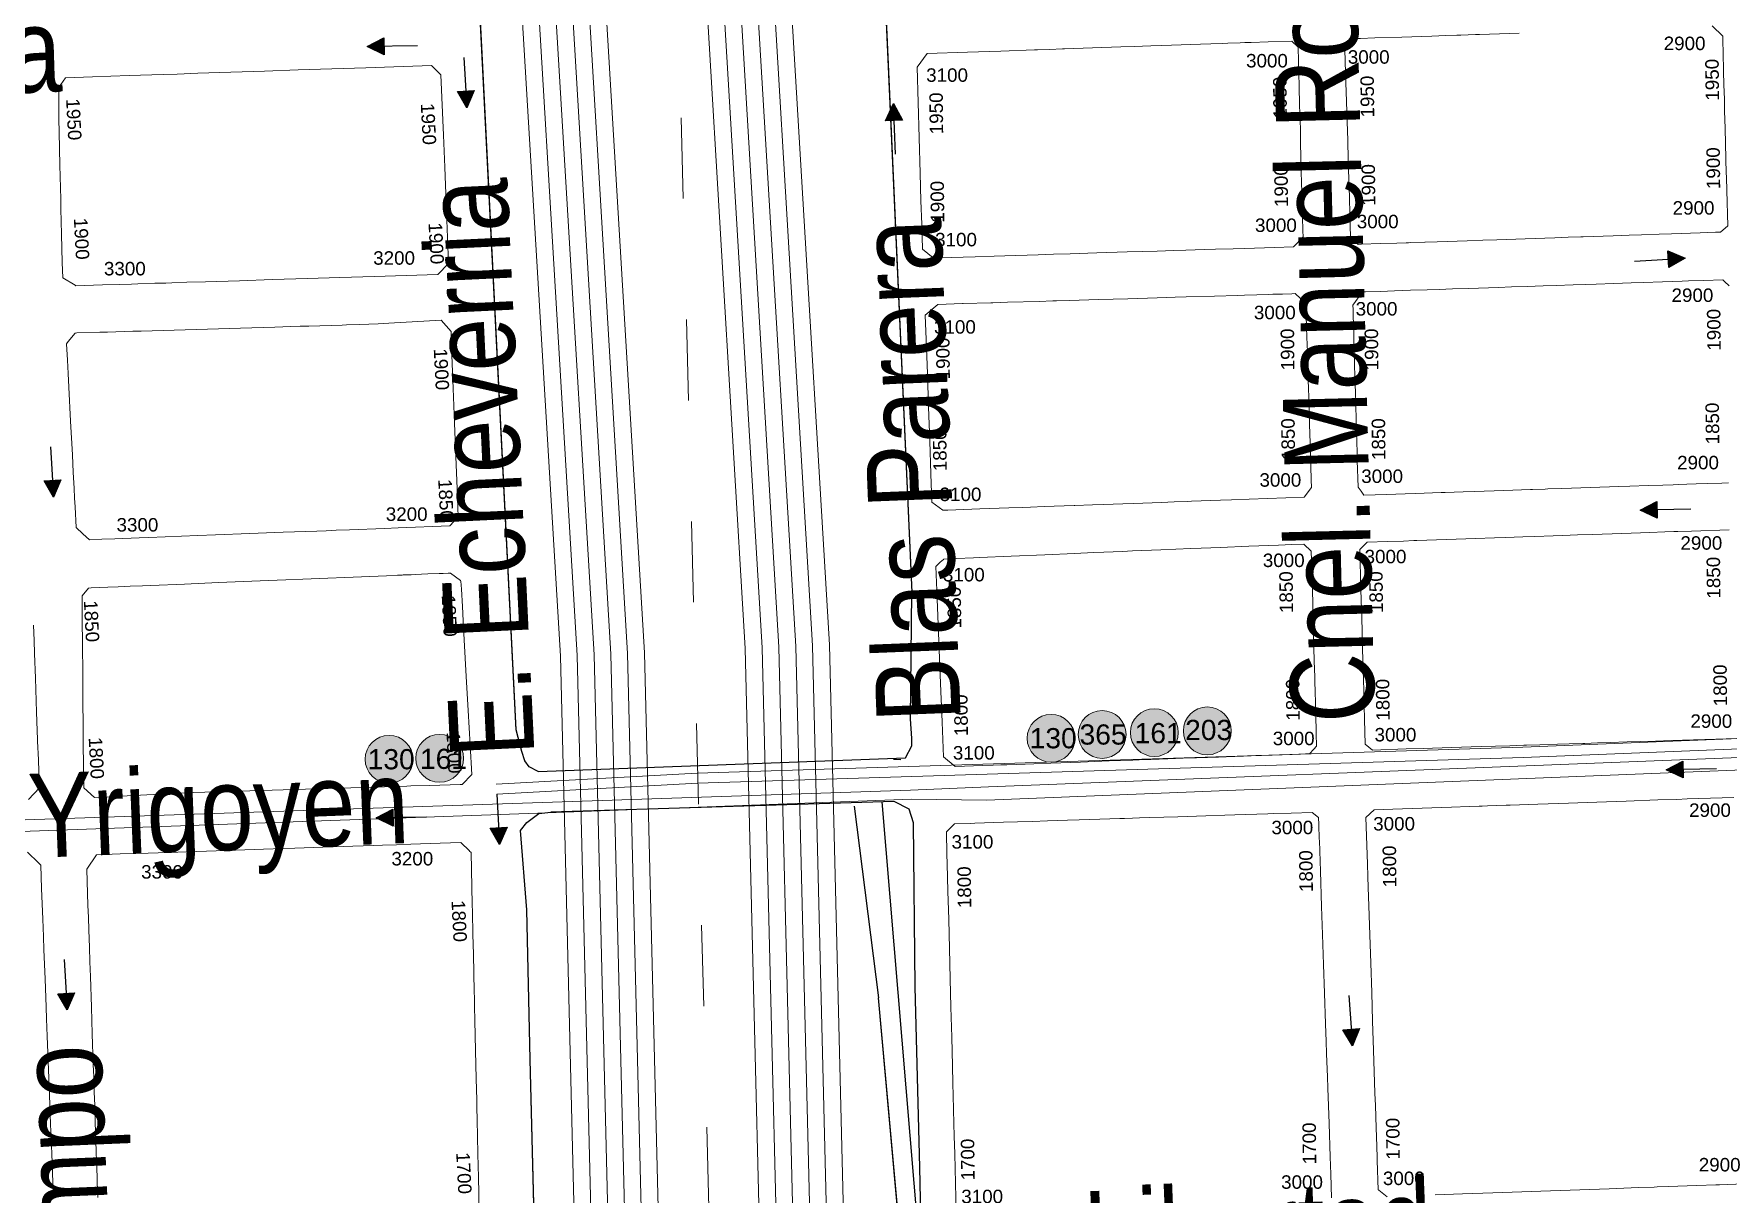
# Model space of a CAD drawing. Header units: millimetres. Extents: x 11558 to 23675, y 49449 to 61482.
# Drawn here: x 17363 to 17866, y 55278 to 55623 of the extents above; entities that cross this region are included whole.
import ezdxf

# ---------------------------------------------------------------- set-up
doc = ezdxf.new("R2010")
doc.units = ezdxf.units.MM
doc.linetypes.add('ACAD_ISO03W100', pattern=[30, 12, -18])
for name, color, linetype in [('0. autopistas', 254, 'Continuous'), ('0. plano base - nombres calles', 22, 'Continuous'), ('0. Plano Base - PLANO', 254, 'Continuous'), ('0. Plano base - sentido calles', 253, 'Continuous'), ('0.BARRIOS - DIVISIÓN', 12, 'ACAD_ISO03W100'), ('7. puesta en valor CC la lucila', 212, 'Continuous'), ('numeración', 7, 'Continuous')]:
    doc.layers.add(name, color=color, linetype=linetype)
for name, color, linetype, true_color in [('Linea 130 REGRESO', 7, 'Continuous', 0x7a5c00), ('Linea 15 a Cap', 7, 'Continuous', 0x13f12d), ('Linea 15 a Prov', 7, 'Continuous', 0x077e15), ('Linea 161 ida', 7, 'Continuous', 0xd16b6b), ('Linea 19 Estación Carapachay', 7, 'Continuous', 0xa80000), ('Linea 194 ida', 7, 'Continuous', 0x8f148f), ('Linea 194 vuelta', 7, 'Continuous', 0x34dad7), ('Linea 203 IDA', 7, 'Continuous', 0xc2c200), ('Linea 228 ida', 7, 'Continuous', 0x8d6453), ('Linea 228 vuelta', 7, 'Continuous', 0x73a95b), ('Linea 365 IDA', 7, 'Continuous', 0xdb6e00), ('Linea 371', 7, 'Continuous', 0xfb0804), ('Linea 430', 7, 'Continuous', 0xdb7a0a), ('Linea 57 ida', 7, 'Continuous', 0xf6120e), ('Linea 57 vuelta', 7, 'Continuous', 0x71160a)]:
    doc.layers.add(name, color=color, linetype=linetype, true_color=true_color)
doc.layers.get('7. puesta en valor CC la lucila').off()
doc.styles.get("Standard").update_dxf_attribs({"font": 'arial.ttf'})

# ---------------------------------------------------------------- blocks, each defined once
blk = doc.blocks.new('MANZANAS')
at = {"layer": '0. Plano Base - PLANO', "color": 0, "linetype": 'Continuous', "lineweight": 5}
for p, q in [((5637247.51, 6178439.94), (5637249.51, 6178440.94)), ((5637250.25, 6178427.11), (5637335.74, 6178291.82)), ((5637243.59, 6178422.23), (5637276.21, 6178374.99)), ((5637310.41, 6178335.88), (5637284.45, 6178382.9)), ((5637325.94, 6178307.33), (5637310.41, 6178335.88)), ((5637219.34, 6178262.97), (5637192.88, 6178310.99))]:
    blk.add_line(p, q, dxfattribs=at)
for points in [[(5636874.73, 6179076.35), (5636826.11, 6179184.3), (5637229.55, 6178486.46), (5637246.52, 6178452.94), (5637249.52, 6178447.94), (5637250.51, 6178445.94), (5637250.51, 6178441.94), (5637155.46, 6178388.03), (5637152.46, 6178388.03), (5637150.46, 6178389.03), (5637148.46, 6178391.04), (5637143.96, 6178396.04), (5636706.98, 6179142.85)], [(5637362.96, 6178745.49), (5637367.15, 6178744.23), (5637367.91, 6178742.86), (5637369.54, 6178739.92), (5637372.22, 6178735.08), (5637374.18, 6178731.54), (5637376.24, 6178727.82), (5637377.9, 6178724.82), (5637380.47, 6178720.18), (5637384.78, 6178712.4), (5637385.2, 6178711.63), (5637389.11, 6178704.57), (5637389.41, 6178704.04), (5637394.49, 6178694.85), (5637393.43, 6178692.24), (5637392.16, 6178691.52), (5637388.19, 6178689.28), (5637380.7, 6178685.06), (5637377.55, 6178683.28), (5637372.94, 6178680.69), (5637369.74, 6178678.88), (5637365.63, 6178676.56), (5637357.88, 6178672.19), (5637357.28, 6178671.85), (5637354, 6178670), (5637350.49, 6178668.02), (5637342.82, 6178663.7), (5637335.49, 6178659.57), (5637331.83, 6178657.51), (5637327.84, 6178655.27), (5637320.01, 6178650.86), (5637316.9, 6178649.11), (5637316.83, 6178649.07), (5637313.22, 6178647.04), (5637312.58, 6178646.68), (5637312.01, 6178646.36), (5637309.56, 6178644.98), (5637305.36, 6178642.62), (5637300.42, 6178639.84), (5637299.58, 6178639.36), (5637296.62, 6178640.16), (5637292.99, 6178646.64), (5637291.09, 6178650.06), (5637289.19, 6178653.46), (5637286.91, 6178657.53), (5637285.32, 6178660.39), (5637282.55, 6178665.35), (5637278.47, 6178672.64), (5637276.85, 6178675.54), (5637274.23, 6178680.24), (5637272.75, 6178682.89), (5637269.38, 6178688.91), (5637270.67, 6178693.22), (5637271.95, 6178693.95), (5637275.71, 6178696.07), (5637282.67, 6178699.99), (5637290.43, 6178704.37), (5637294.03, 6178706.4), (5637296.93, 6178708.04), (5637297.98, 6178708.63), (5637301.79, 6178710.78), (5637302.78, 6178711.33), (5637305.39, 6178712.81), (5637313.07, 6178717.14)], [(5637429.88, 6178627.23), (5637428.12, 6178626.24), (5637424.36, 6178624.13), (5637421.51, 6178622.52), (5637419.13, 6178621.17), (5637416.86, 6178619.89), (5637415.53, 6178619.15), (5637412.88, 6178617.66), (5637409.07, 6178615.51), (5637404.36, 6178612.85), (5637401.44, 6178611.21), (5637394.14, 6178607.09), (5637386.73, 6178602.92), (5637383.05, 6178600.85), (5637382.38, 6178600.47), (5637379.07, 6178598.6), (5637378.58, 6178598.33), (5637371.64, 6178594.42), (5637364.06, 6178590.15), (5637361.1, 6178588.48), (5637356.48, 6178585.87), (5637355.45, 6178585.29), (5637348.76, 6178581.53), (5637346.11, 6178580.03), (5637341.29, 6178577.32), (5637335.44, 6178574.02), (5637334.15, 6178574.67), (5637332.78, 6178575.35), (5637328.95, 6178582.23), (5637327.74, 6178584.42), (5637323.42, 6178592.18), (5637320.62, 6178597.22), (5637319.16, 6178599.85), (5637316.8, 6178604.09), (5637315.09, 6178607.17), (5637311.32, 6178613.95), (5637310.84, 6178614.81), (5637307.93, 6178620.06), (5637307.12, 6178621.51), (5637306.53, 6178622.58), (5637307.22, 6178627.41), (5637307.95, 6178627.82), (5637311.92, 6178630.05), (5637315.48, 6178632.06), (5637319.62, 6178634.4), (5637323.93, 6178636.82), (5637327.09, 6178638.6), (5637330.53, 6178640.54), (5637334.68, 6178642.88), (5637342.46, 6178647.26), (5637345.78, 6178649.13), (5637349.85, 6178651.43), (5637354.05, 6178653.79), (5637357.41, 6178655.69), (5637361.76, 6178658.13), (5637365.01, 6178659.96), (5637367.72, 6178661.49), (5637372.31, 6178664.07), (5637376.87, 6178666.63), (5637379.99, 6178668.38), (5637384.99, 6178671.2), (5637387.67, 6178672.71), (5637390.01, 6178674.02), (5637391.73, 6178674.99), (5637395.62, 6178677.18), (5637400.61, 6178679.98), (5637401.25, 6178679.79), (5637403.06, 6178679.26)], [(5637466.97, 6178560.87), (5637461.64, 6178557.89), (5637450.09, 6178551.42), (5637445.99, 6178549.12), (5637442.09, 6178546.94), (5637438.68, 6178545.03), (5637434.24, 6178542.54), (5637430.95, 6178540.7), (5637427.65, 6178538.85), (5637427.16, 6178538.57), (5637423.64, 6178536.6), (5637420.61, 6178534.91), (5637416, 6178532.32), (5637412.56, 6178530.39), (5637411.89, 6178530.02), (5637408.24, 6178527.97), (5637400.8, 6178523.81), (5637393.08, 6178519.48), (5637385.7, 6178515.35), (5637381.33, 6178512.9), (5637372.61, 6178508.01), (5637369.9, 6178508.53), (5637366.3, 6178515.01), (5637364.32, 6178518.57), (5637362.73, 6178521.44), (5637360.04, 6178526.29), (5637359.91, 6178526.51), (5637355.95, 6178533.66), (5637351.56, 6178541.56), (5637349.17, 6178545.87), (5637347.49, 6178548.89), (5637341.8, 6178559.14), (5637342.06, 6178559.99), (5637342.7, 6178562.03), (5637348.04, 6178565.05), (5637352.12, 6178567.34), (5637354.85, 6178568.89), (5637355.63, 6178569.32), (5637363.26, 6178573.63), (5637370.76, 6178577.86), (5637375.68, 6178580.64), (5637378.57, 6178582.27), (5637383.05, 6178584.8), (5637386.16, 6178586.55), (5637390.89, 6178589.22), (5637393.43, 6178590.65), (5637397.23, 6178592.8), (5637401.11, 6178594.99), (5637408.67, 6178599.25), (5637415.93, 6178603.35), (5637419.86, 6178605.57), (5637422.18, 6178606.88), (5637423.18, 6178607.44), (5637426.7, 6178609.43), (5637436.5, 6178614.96)], [(5637437.66, 6178392.27), (5637436.39, 6178392.49), (5637434.53, 6178392.81), (5637434.33, 6178392.84), (5637430.06, 6178400.44), (5637429.65, 6178401.17), (5637427.95, 6178404.19), (5637425.29, 6178408.92), (5637422.05, 6178414.7), (5637420.25, 6178417.89), (5637413.99, 6178429.04), (5637409.78, 6178436.52), (5637405.58, 6178444), (5637401.31, 6178451.6), (5637397.19, 6178458.94), (5637392.95, 6178466.47), (5637390.33, 6178471.14), (5637388.69, 6178474.07), (5637386.85, 6178477.32), (5637380.12, 6178489.31), (5637381.21, 6178492.42), (5637386.1, 6178495.19), (5637393.66, 6178499.45), (5637401.31, 6178503.77), (5637405.83, 6178506.33), (5637408.46, 6178507.82), (5637409.19, 6178508.23), (5637410.59, 6178509.02), (5637415.42, 6178511.75), (5637416.14, 6178512.15), (5637416.45, 6178512.33), (5637423.64, 6178516.39), (5637431.58, 6178520.87), (5637438.88, 6178525), (5637446.52, 6178529.32), (5637454.7, 6178533.94), (5637459.64, 6178536.72), (5637462.31, 6178538.23), (5637474.4, 6178545.06)], [(5637529.92, 6178444.5), (5637523.67, 6178440.96), (5637522.71, 6178440.42), (5637517.8, 6178437.64), (5637510.34, 6178433.41), (5637507.56, 6178431.84), (5637506.77, 6178431.4), (5637502.72, 6178429.1), (5637495.09, 6178424.78), (5637479.93, 6178416.2), (5637472.49, 6178411.99), (5637464.95, 6178407.72), (5637457.11, 6178403.28), (5637450.04, 6178399.28)], [(5637326.16, 6178329.04), (5637317.73, 6178344.29), (5637315.19, 6178348.89), (5637313.34, 6178352.23), (5637309.35, 6178359.45), (5637307.6, 6178362.61), (5637305.09, 6178367.15), (5637300.97, 6178374.62), (5637296.63, 6178382.46), (5637292.55, 6178389.85), (5637288.22, 6178397.68), (5637284.02, 6178405.28), (5637279.97, 6178412.6), (5637276.02, 6178419.76), (5637274.65, 6178422.22), (5637271.43, 6178428.04), (5637272.47, 6178431.25), (5637276.65, 6178433.59), (5637277.75, 6178434.21), (5637285.15, 6178438.37), (5637288.79, 6178440.41), (5637292.73, 6178442.62), (5637296.58, 6178444.78), (5637301.78, 6178447.7), (5637304.78, 6178449.38), (5637307.61, 6178450.97), (5637315.35, 6178455.31), (5637316.54, 6178455.98), (5637318.65, 6178457.17), (5637320.47, 6178458.19), (5637323.09, 6178459.66), (5637330.42, 6178463.77), (5637337.67, 6178467.84), (5637342.6, 6178470.61), (5637345.2, 6178472.07), (5637353.7, 6178476.84), (5637355.16, 6178477.65), (5637359.77, 6178480.24), (5637365.26, 6178483.33), (5637367.62, 6178482.82), (5637368.62, 6178481.05), (5637370.76, 6178477.26), (5637370.99, 6178476.85), (5637372.51, 6178474.14), (5637375.45, 6178468.94), (5637380.62, 6178459.75), (5637384.69, 6178452.54), (5637389.1, 6178444.73), (5637393.28, 6178437.3), (5637397.73, 6178429.4), (5637399.03, 6178427.11), (5637400.26, 6178424.92), (5637402.1, 6178421.65), (5637405.45, 6178415.7), (5637407.13, 6178412.73), (5637409.71, 6178408.15), (5637412.27, 6178403.62), (5637417.14, 6178394.98), (5637419.67, 6178390.49), (5637423.12, 6178384.37)], [(5637192.88, 6178310.99), (5637171.42, 6178350.01), (5637158.94, 6178370.03), (5637159.44, 6178373.03), (5637161.45, 6178377.02), (5637164.45, 6178379.02), (5637253.5, 6178428.93), (5637258.5, 6178428.93), (5637261.49, 6178425.93), (5637284.45, 6178382.9)], [(5637408.23, 6178155.78), (5637394.26, 6178181.8), (5637354.26, 6178253.25), (5637276.21, 6178374.99)], [(5637002.35, 6178357.45), (5637004.61, 6178353.45), (5637006.51, 6178350.1), (5637010.1, 6178343.76), (5637015.11, 6178334.92), (5637020.46, 6178325.47), (5637020.97, 6178324.57), (5637026.17, 6178315.39), (5637024.94, 6178310.79)], [(5637097.7, 6178215.36), (5637096.86, 6178216.86), (5637095.17, 6178219.86), (5637093.06, 6178223.61), (5637092.53, 6178224.55), (5637092.5, 6178224.59), (5637090.96, 6178227.34), (5637088.1, 6178232.42), (5637086.7, 6178234.9), (5637084.29, 6178239.19), (5637082.28, 6178242.77), (5637080.4, 6178246.1), (5637080.11, 6178246.62), (5637078.28, 6178249.86), (5637073.85, 6178257.75), (5637069.97, 6178264.64), (5637065.46, 6178272.66), (5637063.36, 6178276.38), (5637061.21, 6178280.21), (5637058.71, 6178284.65), (5637056.81, 6178288.03), (5637055.14, 6178290.99), (5637049.82, 6178300.45), (5637050.45, 6178305.57), (5637056.54, 6178309), (5637063.8, 6178313.08), (5637071.46, 6178317.4), (5637078.96, 6178321.62), (5637086.4, 6178325.81), (5637093.74, 6178329.94), (5637098.77, 6178332.77), (5637101.79, 6178334.47), (5637109.11, 6178338.59), (5637114.54, 6178341.65), (5637116.84, 6178342.94), (5637122.24, 6178345.99), (5637124.52, 6178347.27), (5637128.18, 6178349.33), (5637131.84, 6178351.39), (5637139.49, 6178355.7), (5637144.83, 6178358.7), (5637148.23, 6178357.69), (5637148.32, 6178357.66), (5637148.89, 6178357.49), (5637156.28, 6178344.03), (5637157.41, 6178341.97), (5637160.58, 6178336.19), (5637163.48, 6178330.9), (5637168.78, 6178321.24), (5637169.7, 6178319.57), (5637170.04, 6178318.95), (5637171.25, 6178316.74), (5637172.59, 6178314.31), (5637172.9, 6178313.74), (5637177.2, 6178305.89), (5637181.27, 6178298.48), (5637184.24, 6178293.07), (5637185.55, 6178290.69), (5637186.94, 6178288.16), (5637189.68, 6178283.15), (5637193.88, 6178275.51), (5637195.13, 6178273.23), (5637200.55, 6178263.35)], [(5637031.86, 6178296.79), (5637036.23, 6178295.44), (5637037.15, 6178295.16), (5637040.55, 6178289.18), (5637045.09, 6178281.2), (5637047.61, 6178276.78), (5637049.57, 6178273.33), (5637053.87, 6178265.77), (5637058.03, 6178258.48), (5637059.76, 6178255.43), (5637062.3, 6178250.98), (5637070.97, 6178235.74), (5637075.22, 6178228.26), (5637079.56, 6178220.65), (5637083.79, 6178213.21), (5637085.64, 6178209.97)]]:
    blk.add_lwpolyline(points, dxfattribs=at)
for points in [[(5637190.66, 6178578.27), (5637189.34, 6178577.53), (5637185.3, 6178578.37), (5637181.67, 6178584.89), (5637178.32, 6178590.89), (5637174.31, 6178598.08), (5637158.97, 6178625.59), (5637159.8, 6178630.61), (5637170.22, 6178636.49), (5637178.85, 6178641.36), (5637187.56, 6178646.27), (5637188.35, 6178646.72), (5637191.43, 6178648.46), (5637194.79, 6178650.36), (5637195.34, 6178650.66), (5637202.57, 6178654.74), (5637209.96, 6178658.91), (5637213.37, 6178660.84), (5637217.68, 6178663.27), (5637223.05, 6178666.29), (5637225.56, 6178667.71), (5637230.56, 6178670.54), (5637233.22, 6178672.03), (5637236.14, 6178673.68), (5637237.61, 6178674.51), (5637240.83, 6178676.33), (5637242.06, 6178677.02), (5637243.68, 6178677.93), (5637248.05, 6178680.4), (5637254.17, 6178683.85), (5637256.72, 6178683.09), (5637260.71, 6178675.86), (5637262.07, 6178673.42), (5637262.61, 6178672.43), (5637264.78, 6178668.51), (5637266.46, 6178665.47), (5637268.45, 6178661.98), (5637270.47, 6178658.22), (5637274.56, 6178650.82), (5637276.24, 6178647.79), (5637278.86, 6178643.07), (5637281.13, 6178638.96), (5637283.14, 6178635.32), (5637284.01, 6178633.75), (5637282.8, 6178629.82), (5637277.9, 6178627.07), (5637270.13, 6178622.73), (5637267.19, 6178621.08), (5637262.63, 6178618.53), (5637259.75, 6178616.92), (5637254.94, 6178614.23), (5637251.75, 6178612.45), (5637247.49, 6178610.06), (5637239.71, 6178605.71), (5637231.78, 6178601.27), (5637224.93, 6178597.44), (5637220.58, 6178595.01), (5637216.54, 6178592.75), (5637207.96, 6178587.95), (5637205.15, 6178586.38), (5637200.25, 6178583.64), (5637193.97, 6178580.13)], [(5637227.77, 6178513.08), (5637226.43, 6178512.32), (5637222.46, 6178513.02), (5637218.34, 6178520.29), (5637213.52, 6178528.8), (5637208.54, 6178537.59), (5637203.63, 6178546.27), (5637198.63, 6178555.09), (5637195.05, 6178561.41), (5637195.65, 6178562.84), (5637196.06, 6178563.83), (5637196.95, 6178565.96), (5637203.34, 6178569.53), (5637203.53, 6178569.64), (5637210.72, 6178573.65), (5637211.2, 6178573.91), (5637215, 6178576.03), (5637223.26, 6178580.64), (5637226.74, 6178582.59), (5637227.74, 6178583.15), (5637231.1, 6178585.02), (5637238.6, 6178589.21), (5637246.23, 6178593.47), (5637253.83, 6178597.71), (5637258.5, 6178600.31), (5637261.38, 6178601.92), (5637268.71, 6178606.01), (5637274.68, 6178609.35), (5637276.53, 6178610.38), (5637279.7, 6178612.15), (5637282.83, 6178613.9), (5637283.92, 6178614.51), (5637286.39, 6178615.89), (5637288.81, 6178617.24), (5637289.69, 6178617.73), (5637293.86, 6178616.65), (5637297.29, 6178610.51), (5637298.77, 6178607.85), (5637300.87, 6178604.1), (5637302.93, 6178600.4), (5637306.5, 6178594.02), (5637307.16, 6178592.83), (5637311.43, 6178585.18), (5637315.4, 6178578.06), (5637319.45, 6178570.81), (5637320.54, 6178568.86), (5637319.98, 6178565.32), (5637305.74, 6178557.26), (5637301.1, 6178554.63), (5637298.27, 6178553.02), (5637290.8, 6178548.79), (5637289.67, 6178548.15), (5637286.27, 6178546.22), (5637283.06, 6178544.41), (5637275.78, 6178540.28), (5637273.02, 6178538.72), (5637268.04, 6178535.89), (5637265.17, 6178534.27), (5637260.58, 6178531.67), (5637260.43, 6178531.59), (5637252.68, 6178527.19), (5637249.15, 6178525.19), (5637247.04, 6178524), (5637243.54, 6178522.01), (5637236.03, 6178517.76)], [(5636973.95, 6178456.59), (5636967.03, 6178452.72), (5636966.81, 6178452.77), (5636962.48, 6178453.03), (5636960.28, 6178457.03), (5636956.2, 6178464.43), (5636952.56, 6178471.02), (5636951.22, 6178473.45), (5636951.21, 6178473.47), (5636946.29, 6178482.39), (5636941.56, 6178490.97), (5636939.77, 6178494.34), (5636938.89, 6178496), (5636936.17, 6178501.12), (5636935.41, 6178502.54), (5636935.83, 6178506.18), (5636942.77, 6178510.09), (5636952.31, 6178515.45), (5636961.09, 6178520.39), (5636964.72, 6178522.43), (5636970.14, 6178525.48), (5636978.66, 6178530.27), (5636987.35, 6178535.16), (5636996.1, 6178540.08), (5637004.85, 6178545.01), (5637013.63, 6178549.94), (5637030.67, 6178559.52), (5637034.42, 6178558.34), (5637043.33, 6178542.8), (5637048.06, 6178534.55), (5637053.36, 6178525.3), (5637062.33, 6178509.65), (5637060.99, 6178505.35), (5637044.56, 6178496.15), (5637035.55, 6178491.1), (5637027.12, 6178486.38), (5637018.08, 6178481.32), (5637009.47, 6178476.49), (5637000.65, 6178471.55), (5636995.84, 6178468.86), (5636991.95, 6178466.68), (5636990.36, 6178465.78), (5636987.56, 6178464.22), (5636983.16, 6178461.75), (5636981.5, 6178460.82), (5636978.32, 6178459.04)], [(5637271.99, 6178450.52), (5637264.78, 6178446.44), (5637260.36, 6178447.44), (5637255.26, 6178456.36), (5637254.02, 6178458.52), (5637250.72, 6178464.31), (5637245.79, 6178472.93), (5637240.86, 6178481.54), (5637235.84, 6178490.32), (5637232.26, 6178496.58), (5637232.88, 6178498.29), (5637233.3, 6178499.47), (5637233.33, 6178499.56), (5637236.65, 6178501.47), (5637241.02, 6178503.99), (5637242.57, 6178504.88), (5637250.76, 6178509.59), (5637259.41, 6178514.57), (5637267.05, 6178518.97), (5637272.03, 6178521.84), (5637274.69, 6178523.37), (5637279.49, 6178526.13), (5637282.08, 6178527.62), (5637289.37, 6178531.81), (5637297.06, 6178536.21), (5637299.75, 6178537.75), (5637304.75, 6178540.61), (5637312.1, 6178544.81), (5637319.69, 6178549.15), (5637323.17, 6178551.14), (5637326.31, 6178552.93), (5637329.21, 6178552.08), (5637333.22, 6178544.85), (5637334.81, 6178541.98), (5637338.94, 6178534.54), (5637343.18, 6178526.89), (5637345.04, 6178523.55), (5637347.37, 6178519.34), (5637348.04, 6178518.14), (5637349.49, 6178515.52), (5637351.02, 6178512.76), (5637351.65, 6178511.62), (5637352.66, 6178509.8), (5637355.52, 6178504.66), (5637357.34, 6178501.36), (5637356.99, 6178500.17), (5637356.47, 6178498.41), (5637355.46, 6178497.83), (5637351.99, 6178495.86), (5637346.8, 6178492.92), (5637344.09, 6178491.38), (5637342.62, 6178490.55), (5637341.43, 6178489.88), (5637339.37, 6178488.71), (5637334.89, 6178486.17), (5637332.98, 6178485.09), (5637327.28, 6178481.86), (5637323.78, 6178479.88), (5637319.84, 6178477.64), (5637315.43, 6178475.15), (5637312.45, 6178473.46), (5637310.81, 6178472.53), (5637304.69, 6178469.06), (5637297.21, 6178464.82), (5637289.56, 6178460.48), (5637280.77, 6178455.5), (5637278.15, 6178454.02), (5637276.61, 6178453.15), (5637274.66, 6178452.04)], [(5637008.63, 6178389.49), (5637005.39, 6178387.65), (5637002.88, 6178388.31), (5637000.25, 6178389.01), (5636997.13, 6178394.31), (5636995.78, 6178396.61), (5636994.28, 6178399.17), (5636991.92, 6178403.18), (5636989.28, 6178407.68), (5636984.2, 6178416.32), (5636979.09, 6178425.01), (5636977.01, 6178428.55), (5636975.01, 6178431.96), (5636972.54, 6178436.17), (5636972.7, 6178436.98), (5636973.37, 6178440.2), (5636973.74, 6178440.41), (5636979.7, 6178443.74), (5636981.75, 6178444.88), (5636988.34, 6178448.56), (5636990.43, 6178449.73), (5636999.07, 6178454.55), (5637007.7, 6178459.37), (5637016.3, 6178464.17), (5637025.14, 6178469.11), (5637029.36, 6178471.46), (5637031.79, 6178472.82), (5637034, 6178474.05), (5637042.66, 6178478.89), (5637043.77, 6178479.51), (5637047.11, 6178481.38), (5637051.99, 6178484.13), (5637054.67, 6178485.73), (5637068.1, 6178493.75), (5637072.24, 6178492.1), (5637073.86, 6178489.26), (5637074.31, 6178488.47), (5637075.75, 6178485.94), (5637080.66, 6178477.33), (5637085.73, 6178468.42), (5637090.66, 6178459.77), (5637095.39, 6178451.46), (5637099.54, 6178444.17), (5637098.56, 6178440.64), (5637085.22, 6178433.06), (5637081.66, 6178431.03), (5637072.66, 6178425.91), (5637069.16, 6178423.92), (5637066.6, 6178422.47), (5637064.2, 6178421.1), (5637055.52, 6178416.16), (5637046.86, 6178411.24), (5637038.02, 6178406.21), (5637033.45, 6178403.61), (5637020.75, 6178396.38), (5637018.27, 6178394.97), (5637011.98, 6178391.4)], [(5637047.71, 6178323.67), (5637042.08, 6178320.36), (5637037.86, 6178321.48), (5637031.71, 6178333.07), (5637028.13, 6178339.82), (5637026.87, 6178342.18), (5637024.54, 6178346.58), (5637024.18, 6178347.26), (5637022.27, 6178350.87), (5637017.63, 6178359.6), (5637014.71, 6178365.11), (5637011.14, 6178371.83), (5637011.78, 6178374.78), (5637012.48, 6178375.18), (5637016.77, 6178377.64), (5637019.39, 6178379.15), (5637022.54, 6178380.95), (5637025.68, 6178382.75), (5637027.82, 6178383.98), (5637036.52, 6178388.97), (5637045.3, 6178394), (5637053.91, 6178398.94), (5637058.24, 6178401.42), (5637062.69, 6178403.97), (5637067.06, 6178406.48), (5637071.37, 6178408.95), (5637080.04, 6178413.92), (5637086.55, 6178417.65), (5637088.71, 6178418.89), (5637091.52, 6178420.5), (5637092.73, 6178421.2), (5637093, 6178421.35), (5637095.03, 6178422.51), (5637096.06, 6178423.1), (5637099.37, 6178425), (5637102.29, 6178426.68), (5637103.26, 6178427.23), (5637104.62, 6178428.01), (5637105.22, 6178428.36), (5637108.86, 6178427.69), (5637109.06, 6178427.65), (5637110.3, 6178425.56), (5637112.9, 6178421.18), (5637115.07, 6178417.51), (5637117.99, 6178412.59), (5637123.52, 6178403.24), (5637128.69, 6178394.51), (5637133.93, 6178385.67), (5637138.38, 6178378.16), (5637137.23, 6178374.2), (5637136.7, 6178373.91), (5637128.81, 6178369.5), (5637123.92, 6178366.78), (5637122.86, 6178366.19), (5637119.95, 6178364.56), (5637111.3, 6178359.74), (5637102.46, 6178354.81), (5637093.63, 6178349.89), (5637085.01, 6178345.07), (5637076.25, 6178340.18), (5637067.46, 6178335.27), (5637063.13, 6178332.73), (5637058.94, 6178330.26), (5637050.47, 6178325.29)]]:
    blk.add_lwpolyline(points, close=True, dxfattribs=at)
blk = doc.blocks.new('365')
at = {"layer": 'Linea 365 IDA', "lineweight": 211, "true_color": 0xededed}
h = blk.add_hatch(color=7, dxfattribs=at)
h.dxf.hatch_style = 1
edge = h.paths.add_edge_path()
edge.add_arc((0, 0), 7.11, 0, 360)
at = {"layer": 'Linea 365 IDA', "lineweight": 9}
blk.add_circle((0, 0), 7.11, dxfattribs=at)
at = {"layer": 'Linea 365 IDA', "lineweight": 15, "insert": (-6.72, 2.99), "char_height": 6, "attachment_point": 1}
blk.add_mtext_dynamic_manual_height_columns('365', width=9.9737, gutter_width=12.5, heights=[0], dxfattribs=at)
blk = doc.blocks.new('130 vuelta')
at = {"layer": 'Linea 130 REGRESO', "lineweight": 211, "true_color": 0xededed}
h = blk.add_hatch(color=7, dxfattribs=at)
h.dxf.hatch_style = 1
edge = h.paths.add_edge_path()
edge.add_arc((0, 0), 7.11, 0, 360)
at = {"layer": 'Linea 130 REGRESO', "lineweight": 9}
blk.add_circle((0, 0), 7.11, dxfattribs=at)
at = {"layer": 'Linea 130 REGRESO', "lineweight": 211, "insert": (-6.36, 3.02), "char_height": 6, "attachment_point": 1}
blk.add_mtext_dynamic_manual_height_columns('130', width=7.0238, gutter_width=12.5, heights=[0], dxfattribs=at)
blk = doc.blocks.new('161 ida')
at = {"layer": 'Linea 161 ida', "lineweight": 211, "true_color": 0xededed}
h = blk.add_hatch(color=7, dxfattribs=at)
h.dxf.hatch_style = 1
edge = h.paths.add_edge_path()
edge.add_arc((0, 0), 7.11, 0, 360)
at = {"layer": 'Linea 161 ida', "lineweight": 9}
blk.add_circle((0, 0), 7.11, dxfattribs=at)
at = {"layer": 'Linea 161 ida', "lineweight": 15, "insert": (-5.85, 2.85), "char_height": 6, "attachment_point": 1}
blk.add_mtext_dynamic_manual_height_columns('161', width=16.4579, gutter_width=12.5, heights=[0], dxfattribs=at)
blk = doc.blocks.new('203 ida')
at = {"layer": 'Linea 203 IDA', "lineweight": 211, "true_color": 0xededed}
h = blk.add_hatch(color=7, dxfattribs=at)
h.dxf.hatch_style = 1
edge = h.paths.add_edge_path()
edge.add_arc((0, 0), 7.11, 0, 360)
at = {"layer": 'Linea 203 IDA', "lineweight": 9}
blk.add_circle((0, 0), 7.11, dxfattribs=at)
at = {"layer": 'Linea 203 IDA', "lineweight": 15, "insert": (-6.59, 3.28), "char_height": 6, "attachment_point": 1}
blk.add_mtext_dynamic_manual_height_columns('203', width=16.4579, gutter_width=12.5, heights=[0], dxfattribs=at)

msp = doc.modelspace()

# ---------------------------------------------------------------- hatches: boundary and pattern name
at = {"layer": '0. Plano base - sentido calles', "linetype": 'Continuous', "lineweight": 25, "ltscale": 2, "true_color": 0x1a1a1a}
h = msp.add_hatch(color=250, dxfattribs=at)
h.dxf.hatch_style = 1
h.paths.add_polyline_path([(17461.67, 55619.21), (17466.7, 55616.76), (17466.67, 55619.26)])
h.paths.add_polyline_path([(17461.67, 55619.21), (17466.67, 55619.26), (17466.65, 55621.76)])
h = msp.add_hatch(color=250, dxfattribs=at)
h.dxf.hatch_style = 1
h.paths.add_polyline_path([(17491.29, 55600.98), (17493.5, 55606.12), (17491, 55605.97)])
h.paths.add_polyline_path([(17491.29, 55600.98), (17491, 55605.97), (17488.51, 55605.83)])
h = msp.add_hatch(color=250, dxfattribs=at)
h.dxf.hatch_style = 1
h.paths.add_polyline_path([(17618.07, 55602.26), (17615.77, 55597.17), (17618.27, 55597.26)])
h.paths.add_polyline_path([(17618.07, 55602.26), (17618.27, 55597.26), (17620.76, 55597.36)])
h = msp.add_hatch(color=250, dxfattribs=at)
h.dxf.hatch_style = 1
h.paths.add_polyline_path([(17853.36, 55556.36), (17848.22, 55558.55), (17848.37, 55556.06)])
h.paths.add_polyline_path([(17853.36, 55556.36), (17848.37, 55556.06), (17848.52, 55553.56)])
h = msp.add_hatch(color=250, dxfattribs=at)
h.dxf.hatch_style = 1
h.paths.add_polyline_path([(17368.46, 55485.32), (17370.67, 55490.45), (17368.17, 55490.31)])
h.paths.add_polyline_path([(17368.46, 55485.32), (17368.17, 55490.31), (17365.67, 55490.16)])
h = msp.add_hatch(color=250, dxfattribs=at)
h.dxf.hatch_style = 1
h.paths.add_polyline_path([(17840.03, 55481.51), (17845.07, 55479.09), (17845.03, 55481.59)])
h.paths.add_polyline_path([(17840.03, 55481.51), (17845.03, 55481.59), (17844.99, 55484.09)])
h = msp.add_hatch(color=250, dxfattribs=at)
h.dxf.hatch_style = 1
h.paths.add_polyline_path([(17847.72, 55404.31), (17852.76, 55401.9), (17852.72, 55404.4)])
h.paths.add_polyline_path([(17847.72, 55404.31), (17852.72, 55404.4), (17852.68, 55406.9)])
h = msp.add_hatch(color=250, dxfattribs=at)
h.dxf.hatch_style = 1
h.paths.add_polyline_path([(17464.33, 55390.03), (17469.37, 55387.62), (17469.33, 55390.12)])
h.paths.add_polyline_path([(17464.33, 55390.03), (17469.33, 55390.12), (17469.29, 55392.62)])
h = msp.add_hatch(color=250, dxfattribs=at)
h.dxf.hatch_style = 1
h.paths.add_polyline_path([(17501.05, 55382.12), (17503.25, 55387.26), (17500.76, 55387.12)])
h.paths.add_polyline_path([(17501.05, 55382.12), (17500.76, 55387.12), (17498.26, 55386.97)])
h = msp.add_hatch(color=250, dxfattribs=at)
h.dxf.hatch_style = 1
h.paths.add_polyline_path([(17372.52, 55332.98), (17374.73, 55338.11), (17372.23, 55337.97)])
h.paths.add_polyline_path([(17372.52, 55332.98), (17372.23, 55337.97), (17369.73, 55337.82)])
h = msp.add_hatch(color=250, dxfattribs=at)
h.dxf.hatch_style = 1
h.paths.add_polyline_path([(17754.53, 55322.28), (17756.64, 55327.45), (17754.15, 55327.27)])
h.paths.add_polyline_path([(17754.53, 55322.28), (17754.15, 55327.27), (17751.66, 55327.08)])

# ---------------------------------------------------------------- linework, layer by layer
at = {"layer": '0. autopistas'}
for p, q in [((17505.96, 55416.25), (17462.49, 56280.42)), ((17587.31, 56262.28), (17623.6, 55457.03)), ((17623.2, 55419.46), (17623.6, 55457.03)), ((17623.55, 55413.64), (17623.2, 55419.46)), ((17507.65, 55409.74), (17505.96, 55416.25)), ((17623.52, 55411.41), (17623.55, 55413.64)), ((17508.5, 55407.04), (17507.65, 55409.74)), ((17621.67, 55407.86), (17623.52, 55411.41)), ((17509.81, 55405.23), (17508.5, 55407.04)), ((17512.47, 55403.84), (17509.81, 55405.23)), ((17512.47, 55403.84), (17621.67, 55407.86)), ((17618.08, 55407.47), (17620.32, 55407.43)), ((17618.33, 55394.94), (17516.29, 55391.7)), ((17606.45, 55393.56), (17613.61, 55336.6)), ((17614.61, 55394.82), (17628.1, 55235.35)), ((17622.76, 55392.63), (17618.33, 55394.94)), ((17507.26, 55386.26), (17509.09, 55388.69)), ((17509.09, 55388.69), (17512.71, 55391.32)), ((17512.71, 55391.32), (17516.29, 55391.7)), ((17624.04, 55388.59), (17622.76, 55392.63)), ((17624.57, 55339.82), (17624.04, 55388.59)), ((17509.11, 55362.75), (17507.26, 55386.26)), ((17510.16, 55318.23), (17509.11, 55362.75)), ((17625.92, 55286.13), (17624.57, 55339.82)), ((17626.75, 55192.59), (17613.61, 55336.6)), ((17511.5, 55263.41), (17510.16, 55318.23)), ((17626.55, 55253.63), (17625.92, 55286.13))]:
    msp.add_line(p, q, dxfattribs=at)
at = {"layer": '0. Plano base - sentido calles', "color": 250, "linetype": 'Continuous', "lineweight": 25, "ltscale": 2, "true_color": 0x1a1a1a}
for points in [[(17476.67, 55619.38), (17461.67, 55619.21), (17466.65, 55621.76), (17466.7, 55616.76), (17461.67, 55619.21)], [(17490.42, 55615.96), (17491.29, 55600.98), (17488.51, 55605.83), (17493.5, 55606.12), (17491.29, 55600.98)], [(17618.66, 55587.27), (17618.07, 55602.26), (17620.76, 55597.36), (17615.77, 55597.17), (17618.07, 55602.26)], [(17838.38, 55555.45), (17853.36, 55556.36), (17848.52, 55553.56), (17848.22, 55558.55), (17853.36, 55556.36)], [(17367.59, 55500.29), (17368.46, 55485.32), (17365.67, 55490.16), (17370.67, 55490.45), (17368.46, 55485.32)], [(17855.03, 55481.76), (17840.03, 55481.51), (17844.99, 55484.09), (17845.07, 55479.09), (17840.03, 55481.51)], [(17862.72, 55404.57), (17847.72, 55404.31), (17852.68, 55406.9), (17852.76, 55401.9), (17847.72, 55404.31)], [(17500.18, 55397.1), (17501.05, 55382.12), (17498.26, 55386.97), (17503.25, 55387.26), (17501.05, 55382.12)], [(17479.33, 55390.28), (17464.33, 55390.03), (17469.29, 55392.62), (17469.37, 55387.62), (17464.33, 55390.03)], [(17371.65, 55347.95), (17372.52, 55332.98), (17369.73, 55337.82), (17374.73, 55338.11), (17372.52, 55332.98)], [(17753.4, 55337.24), (17754.53, 55322.28), (17751.66, 55327.08), (17756.64, 55327.45), (17754.53, 55322.28)]]:
    msp.add_lwpolyline(points, dxfattribs=at)
at = {"layer": '0.BARRIOS - DIVISIÓN', "color": 14, "lineweight": 18, "ltscale": 2}
for points in [[(19746.68, 55789.02), (19726.12, 55476.55), (19705.29, 55342.21), (19682.91, 54948.63), (19661.94, 54643.15), (19640.4, 54304.03), (19607.91, 53959.65), (19567.75, 53570.63), (19550.03, 53389.45), (19077.25, 53357.53), (18962.05, 53342.81), (18817.78, 53351.07), (18595.68, 53358.57), (18202.92, 53380.53), (17765.7, 53372.91), (17659.73, 53390.45), (17637.92, 53679.7), (17639.89, 53799.72), (17625.59, 53940.22), (17597.55, 54075.9), (17579.24, 54125.09), (17580.44, 54241.86), (17585.92, 54374.44), (17552.48, 55699.13)], [(15243.48, 55607.68), (15214.21, 55300.54), (15052.83, 55293.83), (15112.91, 54921.92), (14987.64, 54310.9), (17059.08, 54362.46), (17585.92, 54374.44), (17552.48, 55699.13), (15243.48, 55607.68)]]:
    msp.add_lwpolyline(points, dxfattribs=at)
at = {"layer": 'Linea 130 REGRESO', "lineweight": 15}
msp.add_lwpolyline([(18621.89, 55435.53), (18209.58, 55421.21), (17646.36, 55399.29), (17623.17, 55398.27), (17081.91, 55380.14), (16996.68, 55514.27), (16946.49, 55591.19), (16897.41, 55666.29), (16873.68, 55723.38), (16834.77, 55820.04), (16772.42, 55963.61), (16766.11, 56071.52)], dxfattribs=at)
at = {"layer": 'Linea 15 a Cap', "lineweight": 15}
msp.add_lwpolyline([(17583.77, 54155.58), (17556.37, 54318.32), (17549.99, 54417.58), (17539.93, 54751.32), (17534.46, 55016.32), (17524.11, 55438.26), (17505.75, 55745.77), (17489.22, 56100.17)], dxfattribs=at)
at = {"layer": 'Linea 15 a Prov', "lineweight": 15}
msp.add_lwpolyline([(17652.62, 54168.22), (17625.99, 54326.4), (17619.92, 54420.88), (17609.91, 54753.1), (17604.45, 55017.9), (17594.06, 55441.21), (17575.66, 55749.48), (17559.15, 56103.3)], dxfattribs=at)
at = {"layer": 'Linea 161 ida', "lineweight": 15}
msp.add_lwpolyline([(16504.39, 55350.09), (16762.29, 55364.74), (17062.45, 55378.79), (17084.77, 55376.27), (17515.13, 55391.58), (17623.42, 55395.64), (17645.71, 55395.3), (18184.43, 55416.85), (18538.83, 55429.74), (18802.47, 55440.6), (19084.4, 55452.47), (19289.36, 55464.37), (19421.19, 55470.36), (19715.9, 55482.59), (20019.37, 55493.89), (20327.97, 55507.15)], dxfattribs=at)
at = {"layer": 'Linea 194 ida', "lineweight": 15}
msp.add_lwpolyline([(17593.6, 54157.39), (17566.31, 54319.47), (17559.98, 54418.05), (17549.93, 54751.57), (17544.46, 55016.55), (17534.1, 55438.68), (17515.74, 55746.3), (17499.21, 56100.62)], dxfattribs=at)
at = {"layer": 'Linea 194 vuelta', "lineweight": 15}
msp.add_lwpolyline([(17642.79, 54166.41), (17616.05, 54325.24), (17609.93, 54420.41), (17599.91, 54752.84), (17594.45, 55017.68), (17584.07, 55440.79), (17565.67, 55748.95), (17549.16, 56102.85)], dxfattribs=at)
at = {"layer": 'Linea 203 IDA', "lineweight": 15}
msp.add_lwpolyline([(19744.21, 55492.06), (19622.86, 55486.57), (19346.46, 55475.21), (19130.28, 55462.73), (19009.8, 55456.7), (18739.59, 55445.01), (18377.02, 55432.17), (18077.56, 55421.91), (17805.12, 55411.01), (17559.76, 55403.32), (17500.02, 55400.09)], dxfattribs=at)
at = {"layer": 'Linea 228 ida', "lineweight": 15}
msp.add_lwpolyline([(17637.87, 54165.51), (17611.07, 54324.67), (17604.93, 54420.17), (17594.91, 54752.72), (17589.45, 55017.56), (17579.07, 55440.58), (17560.68, 55748.69), (17544.16, 56102.63)], dxfattribs=at)
at = {"layer": 'Linea 228 vuelta', "lineweight": 15}
msp.add_lwpolyline([(17588.68, 54156.48), (17561.34, 54318.9), (17554.98, 54417.82), (17544.93, 54751.45), (17539.46, 55016.43), (17529.11, 55438.47), (17510.75, 55746.03), (17494.21, 56100.39)], dxfattribs=at)
at = {"layer": 'Linea 365 IDA', "lineweight": 15}
msp.add_lwpolyline([(19748.03, 55489.23), (19622.99, 55483.57), (19346.61, 55472.21), (19130.44, 55459.73), (19009.94, 55453.7), (18739.71, 55442.02), (18377.12, 55429.18), (18077.67, 55418.91), (17805.23, 55408.01), (17559.89, 55400.32), (17500.18, 55397.1)], dxfattribs=at)
at = {"layer": 'Linea 371', "lineweight": 15}
for points in [[(17725.56, 53456.25), (17715.08, 53668.5), (17705.9, 53842.77), (17685.3, 54029.52), (17657.54, 54169.12), (17630.96, 54326.97), (17624.91, 54421.12), (17614.91, 54753.22), (17609.44, 55018.02), (17599.05, 55441.42), (17580.65, 55749.75), (17564.14, 56103.52), (17552.21, 56382.28), (17540.9, 56622.56), (17522.31, 56715.45), (17438.74, 57119.43), (17385.05, 57385.09), (17331.8, 57583.94), (17287.45, 57721.37), (17289.44, 57848.9), (17264.06, 57918.91), (17222.67, 57987.51), (17161.06, 58051.63), (17029.71, 58350.34)], [(17636.76, 53442.38), (17654.97, 53669), (17646.08, 53837.9), (17625.94, 54020.36), (17598.52, 54158.29), (17571.29, 54320.05), (17564.97, 54418.29), (17554.93, 54751.7), (17549.46, 55016.66), (17539.1, 55438.89), (17520.73, 55746.56), (17504.2, 56100.84), (17492.27, 56379.59), (17481.18, 56615.22), (17463.51, 56703.48), (17379.95, 57107.41), (17326.61, 57371.38), (17274.12, 57567.38), (17230.04, 57711.91), (17164.68, 57798.69), (17136.71, 57844.98), (17111.1, 57931.49), (17102.76, 58035.15), (16974.79, 58326.18)]]:
    msp.add_lwpolyline(points, dxfattribs=at)
at = {"layer": 'Linea 430', "lineweight": 15}
for points in [[(17647.71, 54167.32), (17621.02, 54325.82), (17614.92, 54420.65), (17604.91, 54752.97), (17599.45, 55017.79), (17589.06, 55441), (17570.66, 55749.22), (17554.15, 56103.07)], [(17578.85, 54154.68), (17551.39, 54317.74), (17544.99, 54417.35), (17534.93, 54751.19), (17529.47, 55016.21), (17519.11, 55438.05), (17500.76, 55745.5), (17484.22, 56099.95)]]:
    msp.add_lwpolyline(points, dxfattribs=at)
at = {"layer": 'Linea 57 ida', "lineweight": 15}
msp.add_lwpolyline([(17632.95, 54164.61), (17606.1, 54324.09), (17599.94, 54419.94), (17589.92, 54752.59), (17584.45, 55017.45), (17574.07, 55440.37), (17555.68, 55748.42), (17539.17, 56102.4)], dxfattribs=at)
at = {"layer": 'Linea 57 vuelta', "lineweight": 15}
msp.add_lwpolyline([(17603.44, 54159.19), (17576.26, 54320.63), (17569.97, 54418.52), (17559.93, 54751.83), (17554.46, 55016.77), (17544.1, 55439.1), (17525.72, 55746.83), (17509.2, 56101.06)], dxfattribs=at)

# ---------------------------------------------------------------- block references
at = {"layer": '0. Plano Base - PLANO', "color": 28, "lineweight": 5, "true_color": 0x0d0d0d, "rotation": 332.5463477508169}
msp.add_blockref('MANZANAS', (-7833237.48, -2828296.13), dxfattribs=at)
at = {"layer": '7. puesta en valor CC la lucila', "color": 250, "lineweight": 30, "rotation": 332.5463477508169}
msp.add_blockref('MANZANAS', (-7833237.48, -2828296.13), dxfattribs=at)
at = {"layer": 'Linea 130 REGRESO', "lineweight": 15}
for p in [(17664.94, 55413.7), (17468.19, 55407.46)]:
    msp.add_blockref('130 vuelta', p, dxfattribs=at)
at = {"layer": 'Linea 161 ida', "lineweight": 15}
for p in [(17695.63, 55415.38), (17483.22, 55407.74)]:
    msp.add_blockref('161 ida', p, dxfattribs=at)
at = {"layer": 'Linea 19 Estación Carapachay', "color": 188, "lineweight": 15, "true_color": 0x0a090b}
msp.add_blockref('365', (17680.12, 55414.83), dxfattribs=at)
at = {"layer": 'Linea 203 IDA', "lineweight": 15}
msp.add_blockref('203 ida', (17711.37, 55415.89), dxfattribs=at)

# ---------------------------------------------------------------- texts
at = {"layer": '0. plano base - nombres calles', "color": 250, "lineweight": 15, "true_color": 0x1a1a1a, "char_height": 25, "attachment_point": 1}
for s, insert, rotation in [('{\\fArial Narrow|b0|i0|c0|p34;Cnel. Manuel Rosetti}', (17736.23, 55417.96), 91.4248), ('{\\fArial Narrow|b0|i0|c0|p34;Esmeralda}', (17233.6, 55626.62), 1.778), ('{\\fArial Narrow|b0|i0|c0|p34;E. Echeverria}', (17486.45, 55407.48), 92.7259), ('{\\fArial Narrow|b0|i0|c0|p34;Blas Parera}', (17613.15, 55418.02), 92.2731), ('{\\fArial Narrow|b0|i0|c0|p34;PdTE. Hipólito Yrigoyen}', (17169.72, 55395.5), 2.2794), ('{\\fArial Narrow|b0|i0|c0|p34;Estanislao de Campo}', (17368.95, 55050.01), 92.3934), ('{\\fArial Narrow|b0|i0|c0|p34;Libertad}', (17674.25, 55279.05), 2.2794)]:
    msp.add_mtext_dynamic_manual_height_columns(s, width=329.255, gutter_width=12.5, heights=[0], dxfattribs=dict(at, insert=insert, rotation=rotation))
at = {"layer": 'numeración', "color": 251, "true_color": 0x606162, "char_height": 4, "attachment_point": 1}
for s, insert in [('2900', (17847.01, 55622.15)), ('3000', (17722.89, 55617)), ('3000', (17753.13, 55618.11)), ('3100', (17627.82, 55612.73)), ('2900', (17849.67, 55573.27)), ('3000', (17725.55, 55568.12)), ('3000', (17755.8, 55569.22)), ('3100', (17630.48, 55563.85)), ('3300', (17383.45, 55555.22)), ('3200', (17463.47, 55558.39)), ('2900', (17849.34, 55547.33)), ('3000', (17725.22, 55542.18)), ('3000', (17755.46, 55543.29)), ('3100', (17630.15, 55537.91)), ('2900', (17851, 55497.6)), ('3000', (17726.87, 55492.44)), ('3000', (17757.12, 55493.55)), ('3100', (17631.81, 55488.17)), ('3300', (17387.19, 55479.12)), ('3200', (17467.21, 55482.29)), ('2900', (17851.99, 55473.72)), ('3000', (17727.87, 55468.57)), ('3000', (17758.12, 55469.68)), ('3100', (17632.8, 55464.3)), ('2900', (17854.95, 55420.8)), ('3000', (17730.83, 55415.65)), ('3000', (17761.08, 55416.76)), ('3100', (17635.76, 55411.38)), ('2900', (17854.55, 55394.34)), ('3000', (17730.43, 55389.19)), ('3000', (17760.68, 55390.3)), ('3100', (17635.36, 55384.92)), ('3200', (17468.89, 55379.92)), ('3300', (17394.5, 55376.01)), ('2900', (17857.44, 55289.01)), ('3000', (17733.31, 55283.85)), ('3000', (17763.56, 55284.96)), ('3100', (17638.25, 55279.58))]:
    msp.add_mtext_dynamic_manual_height_columns(s, width=16.0314, gutter_width=12.5, heights=[0], dxfattribs=dict(at, insert=insert))
for s, insert, rotation in [('1950', (17859.48, 55603.1), 90.6203), ('1950', (17731.03, 55597.78), 90.6203), ('1950', (17756.99, 55598.11), 90.6203), ('1950', (17628.88, 55593.12), 90.6203), ('1950', (17376.2, 55603.88), 272.9402), ('1950', (17481.6, 55602.5), 272.9402), ('1900', (17859.81, 55576.83), 90.6203), ('1900', (17731.37, 55571.51), 90.6203), ('1900', (17757.32, 55571.84), 90.6203), ('1900', (17629.21, 55566.85), 90.6203), ('1900', (17378.5, 55568.42), 272.9402), ('1900', (17483.9, 55567.04), 272.9402), ('1900', (17859.98, 55528.82), 90.6203), ('1900', (17733.28, 55522.99), 90.6203), ('1900', (17758.24, 55522.99), 90.6203), ('1900', (17485.45, 55529.62), 272.9402), ('1900', (17630.87, 55520.3), 90.6203), ('1850', (17859.54, 55500.97), 90.6203), ('1850', (17629.94, 55493.01), 90.6203), ('1850', (17733.46, 55496.33), 90.6203), ('1850', (17760.33, 55496.33), 90.6203), ('1850', (17486.78, 55490.83), 272.9402), ('1850', (17859.88, 55455.16), 90.6203), ('1850', (17732.88, 55450.87), 90.6203), ('1850', (17759.6, 55450.87), 90.6203), ('1850', (17381.47, 55454.79), 272.9402), ('1850', (17487.82, 55456.39), 272.9402), ('1850', (17634.25, 55446.26), 90.6203), ('1800', (17861.86, 55423.18), 90.6203), ('1800', (17734.86, 55418.9), 90.6203), ('1800', (17761.58, 55418.9), 90.6203), ('1800', (17636.23, 55414.28), 90.6203), ('1800', (17382.9, 55414.13), 272.9402), ('1800', (17489.24, 55415.73), 272.9402), ('1800', (17738.76, 55367.99), 90.6203), ('1800', (17763.59, 55369.39), 90.6203), ('1800', (17637.22, 55363.19), 90.6203), ('1800', (17490.73, 55365.69), 272.9402), ('1700', (17739.76, 55287.09), 90.6203), ('1700', (17764.59, 55288.49), 90.6203), ('1700', (17638.23, 55282.29), 90.6203), ('1700', (17492.13, 55290.82), 272.9402)]:
    msp.add_mtext_dynamic_manual_height_columns(s, width=16.0314, gutter_width=12.5, heights=[0], dxfattribs=dict(at, insert=insert, rotation=rotation))

doc.saveas('drawing.dxf')
